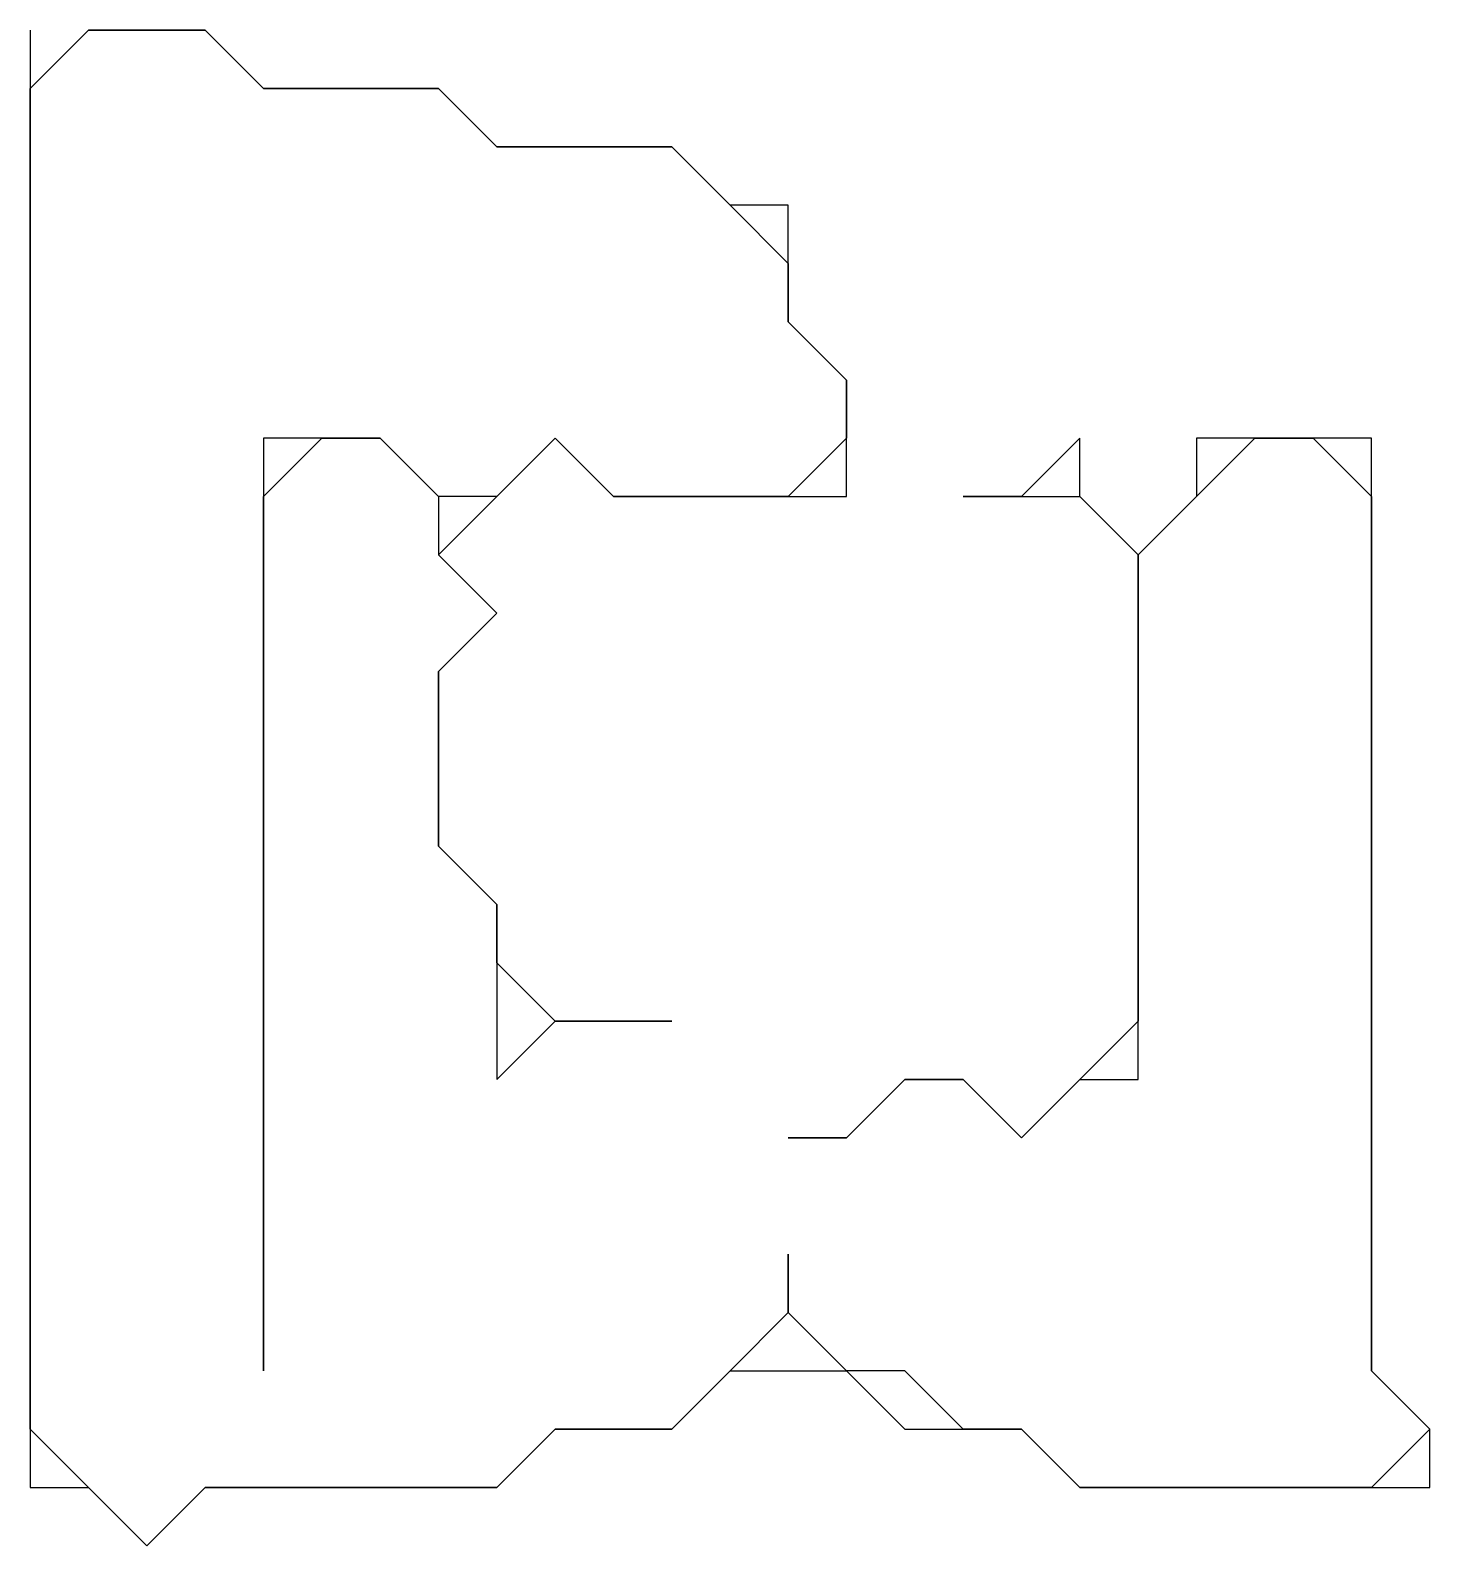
# Model space of a CAD drawing. Header units: metres. Extents: x 39 to 1548, y -1178 to -131.
# Drawn here: x 1256 to 1280, y -1144 to -1118 of the extents above; entities that cross this region are included whole.
import ezdxf

# ---------------------------------------------------------------- set-up
doc = ezdxf.new("R2010")
doc.units = ezdxf.units.M

msp = doc.modelspace()

# ---------------------------------------------------------------- linework, layer by layer
msp.add_lwpolyline([(1256, -1118), (1256, -1119), (1256, -1120), (1256, -1121), (1256, -1122), (1256, -1123), (1256, -1124), (1256, -1125), (1256, -1126), (1256, -1127), (1256, -1128), (1256, -1129), (1256, -1130), (1256, -1131), (1256, -1132), (1256, -1133), (1256, -1134), (1256, -1135), (1256, -1136), (1256, -1137), (1256, -1138), (1256, -1139), (1256, -1140), (1256, -1141), (1256, -1142), (1256, -1143), (1257, -1143), (1258, -1144), (1259, -1143), (1260, -1143), (1261, -1143), (1262, -1143), (1263, -1143), (1264, -1143), (1265, -1142), (1266, -1142), (1267, -1142), (1268, -1141), (1269, -1141), (1270, -1141), (1271, -1142), (1272, -1142), (1273, -1142), (1274, -1143), (1275, -1143), (1276, -1143), (1277, -1143), (1278, -1143), (1279, -1143), (1280, -1143), (1280, -1142), (1279, -1141), (1279, -1140), (1279, -1139), (1279, -1138), (1279, -1137), (1279, -1136), (1279, -1135), (1279, -1134), (1279, -1133), (1279, -1132), (1279, -1131), (1279, -1130), (1279, -1129), (1279, -1128), (1279, -1127), (1279, -1126), (1279, -1125), (1278, -1125), (1277, -1125), (1276, -1125), (1276, -1126), (1275, -1127), (1274, -1126), (1274, -1125), (1273, -1126), (1272, -1126), (1273, -1126), (1274, -1126), (1275, -1127), (1275, -1128), (1275, -1129), (1275, -1130), (1275, -1131), (1275, -1132), (1275, -1133), (1275, -1134), (1275, -1135), (1274, -1136), (1273, -1137), (1272, -1136), (1271, -1136), (1270, -1137), (1269, -1137), (1270, -1137), (1271, -1136), (1272, -1136), (1273, -1137), (1274, -1136), (1275, -1136), (1275, -1135), (1275, -1134), (1275, -1133), (1275, -1132), (1275, -1131), (1275, -1130), (1275, -1129), (1275, -1128), (1275, -1127), (1276, -1126), (1277, -1125), (1278, -1125), (1279, -1126), (1279, -1127), (1279, -1128), (1279, -1129), (1279, -1130), (1279, -1131), (1279, -1132), (1279, -1133), (1279, -1134), (1279, -1135), (1279, -1136), (1279, -1137), (1279, -1138), (1279, -1139), (1279, -1140), (1279, -1141), (1280, -1142), (1279, -1143), (1278, -1143), (1277, -1143), (1276, -1143), (1275, -1143), (1274, -1143), (1273, -1142), (1272, -1142), (1271, -1141), (1270, -1141), (1269, -1140), (1269, -1139), (1269, -1140), (1268, -1141), (1267, -1142), (1266, -1142), (1265, -1142), (1264, -1143), (1263, -1143), (1262, -1143), (1261, -1143), (1260, -1143), (1259, -1143), (1258, -1144), (1257, -1143), (1256, -1142), (1256, -1141), (1256, -1140), (1256, -1139), (1256, -1138), (1256, -1137), (1256, -1136), (1256, -1135), (1256, -1134), (1256, -1133), (1256, -1132), (1256, -1131), (1256, -1130), (1256, -1129), (1256, -1128), (1256, -1127), (1256, -1126), (1256, -1125), (1256, -1124), (1256, -1123), (1256, -1122), (1256, -1121), (1256, -1120), (1256, -1119), (1257, -1118), (1258, -1118), (1259, -1118), (1260, -1119), (1261, -1119), (1262, -1119), (1263, -1119), (1264, -1120), (1265, -1120), (1266, -1120), (1267, -1120), (1268, -1121), (1269, -1122), (1269, -1123), (1270, -1124), (1270, -1125), (1269, -1126), (1268, -1126), (1267, -1126), (1266, -1126), (1265, -1125), (1264, -1126), (1263, -1126), (1262, -1125), (1261, -1125), (1260, -1125), (1260, -1126), (1260, -1127), (1260, -1128), (1260, -1129), (1260, -1130), (1260, -1131), (1260, -1132), (1260, -1133), (1260, -1134), (1260, -1135), (1260, -1136), (1260, -1137), (1260, -1138), (1260, -1139), (1260, -1140), (1260, -1141), (1260, -1140), (1260, -1139), (1260, -1138), (1260, -1137), (1260, -1136), (1260, -1135), (1260, -1134), (1260, -1133), (1260, -1132), (1260, -1131), (1260, -1130), (1260, -1129), (1260, -1128), (1260, -1127), (1260, -1126), (1261, -1125), (1262, -1125), (1263, -1126), (1263, -1127), (1264, -1128), (1263, -1129), (1263, -1130), (1263, -1131), (1263, -1132), (1264, -1133), (1264, -1134), (1264, -1135), (1264, -1136), (1265, -1135), (1266, -1135), (1267, -1135), (1266, -1135), (1265, -1135), (1264, -1134), (1264, -1133), (1263, -1132), (1263, -1131), (1263, -1130), (1263, -1129), (1264, -1128), (1263, -1127), (1264, -1126), (1265, -1125), (1266, -1126), (1267, -1126), (1268, -1126), (1269, -1126), (1270, -1126), (1270, -1125), (1270, -1124), (1269, -1123), (1269, -1122), (1269, -1121), (1268, -1121), (1267, -1120), (1266, -1120), (1265, -1120), (1264, -1120), (1263, -1119), (1262, -1119), (1261, -1119), (1260, -1119), (1259, -1118), (1258, -1118), (1257, -1118)])

doc.saveas('drawing.dxf')
